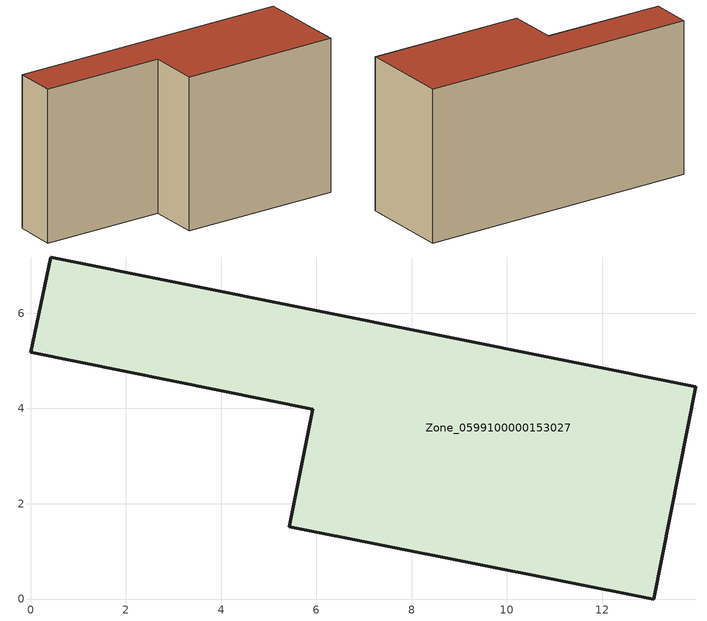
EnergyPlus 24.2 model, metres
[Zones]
Zone_0599100000153027
 floor ground (C_G): 13.97,4.45 13.08,0 5.43,1.52 5.92,3.98 0,5.18 0.42,7.18 z0
 wall outside (C_F): 13.08,0 13.97,4.45 0.42,7.18 0,5.18 5.92,3.98 5.43,1.52 13.08,0 z0:7.57
 roof outside (C_R): 5.43,1.52 13.08,0 13.97,4.45 0.42,7.18 0,5.18 5.92,3.98 z7.57
[BUILDING]
Pand.0599100000153027: North Axis=0; Terrain=City; Loads Convergence Tolerance Value=0.04; Temperature Convergence Tolerance Value=0.4; Solar Distribution=FullExterior; Maximum Number of Warmup Days=25; Minimum Number of Warmup Days=1
[Site:Location]
Rotterdam.The.Hague.AP_ZH_NLD Design_Conditions: Latitude=51.96; Longitude=4.45; Time Zone=1; Elevation=-4.5
[SITE:GROUNDTEMPERATURE:BUILDINGSURFACE]
18, 18, 18, 18, 18, 18, 18, 18, 18, 18, 18, 18
[MATERIAL] Thermal Absorptance=0.9; Solar Absorptance=0.7; Visible Absorptance=0.7
Name | Roughness | Thickness | Conductivity | Density | Specific Heat
G.TI.1946 | MediumSmooth | 0.15 | 1 | 540 | 1210
F.TI.1946 | Rough | 0.3 | 0.857143 | 1920 | 840
R.TI.1946 | MediumRough | 0.2 | 0.1 | 1500 | 1000
[CONSTRUCTION]
C_G: G.TI.1946
C_F: F.TI.1946
C_R: R.TI.1946
[ZONE]
Zone_0599100000153027: Type=1; Multiplier=1; Ceiling Height=Autocalculate; Volume=Autocalculate; Floor Area=autocalculate; Part of Total Floor Area=Yes
[ZONEINFILTRATION:DESIGNFLOWRATE]
Infil_Zone_0599100000153027: Zone or ZoneList or Space or SpaceList=Zone_0599100000153027; Schedule=AlwaysOn; Design Flow Rate Calculation Method=Flow/Area; Flow Rate per Floor Area=0.003; Constant Term Coefficient=1; Temperature Term Coefficient=0; Velocity Term Coefficient=0; Velocity Squared Term Coefficient=0
[HVACTEMPLATE:ZONE:IDEALLOADSAIRSYSTEM]
Zone_0599100000153027: Maximum Heating Supply Air Temperature=50; Minimum Cooling Supply Air Temperature=13; Maximum Heating Supply Air Humidity Ratio=0.0156; Minimum Cooling Supply Air Humidity Ratio=0.0077; Heating Limit=NoLimit; Cooling Limit=NoLimit; Dehumidification Control Type=ConstantSensibleHeatRatio; Cooling Sensible Heat Ratio=0.7; Dehumidification Setpoint=60; Humidification Control Type=None; Humidification Setpoint=30; Outdoor Air Method=None; Outdoor Air Flow Rate per Person=0.00944; Outdoor Air Flow Rate per Zone Floor Area=0; Outdoor Air Flow Rate per Zone=0; Demand Controlled Ventilation Type=None; Outdoor Air Economizer Type=NoEconomizer; Heat Recovery Type=None; Sensible Heat Recovery Effectiveness=0.7; Latent Heat Recovery Effectiveness=0.65
[ZONECONTROL:THERMOSTAT]
ThermostatControl_Zone_0599100000153027: Zone or ZoneList=Zone_0599100000153027; Control Type Schedule=DualSetpointControlType; Control 1=Thermostat_Zone_0599100000153027; Temperature Difference Between Cutout And Setpoint=0
[THERMOSTATSETPOINT:DUALSETPOINT]
Thermostat_Zone_0599100000153027: Heating Setpoint Temperature Schedule=HeatingSetpoint_Zone_0599100000153027; Cooling Setpoint Temperature Schedule=CoolingSetpoint_Zone_0599100000153027
[SCHEDULE:COMPACT]
HeatingSetpoint_Zone_0599100000153027: Through: 12/31, For: AllDays, Until: 24:00, 21
CoolingSetpoint_Zone_0599100000153027: Through: 12/31, For: AllDays, Until: 24:00, 24
DualSetpointControlType: Through: 12/31, For: AllDays, Until: 24:00, 4
AlwaysOn: Through: 12/31, For: AllDays, Until: 24:00, 1
